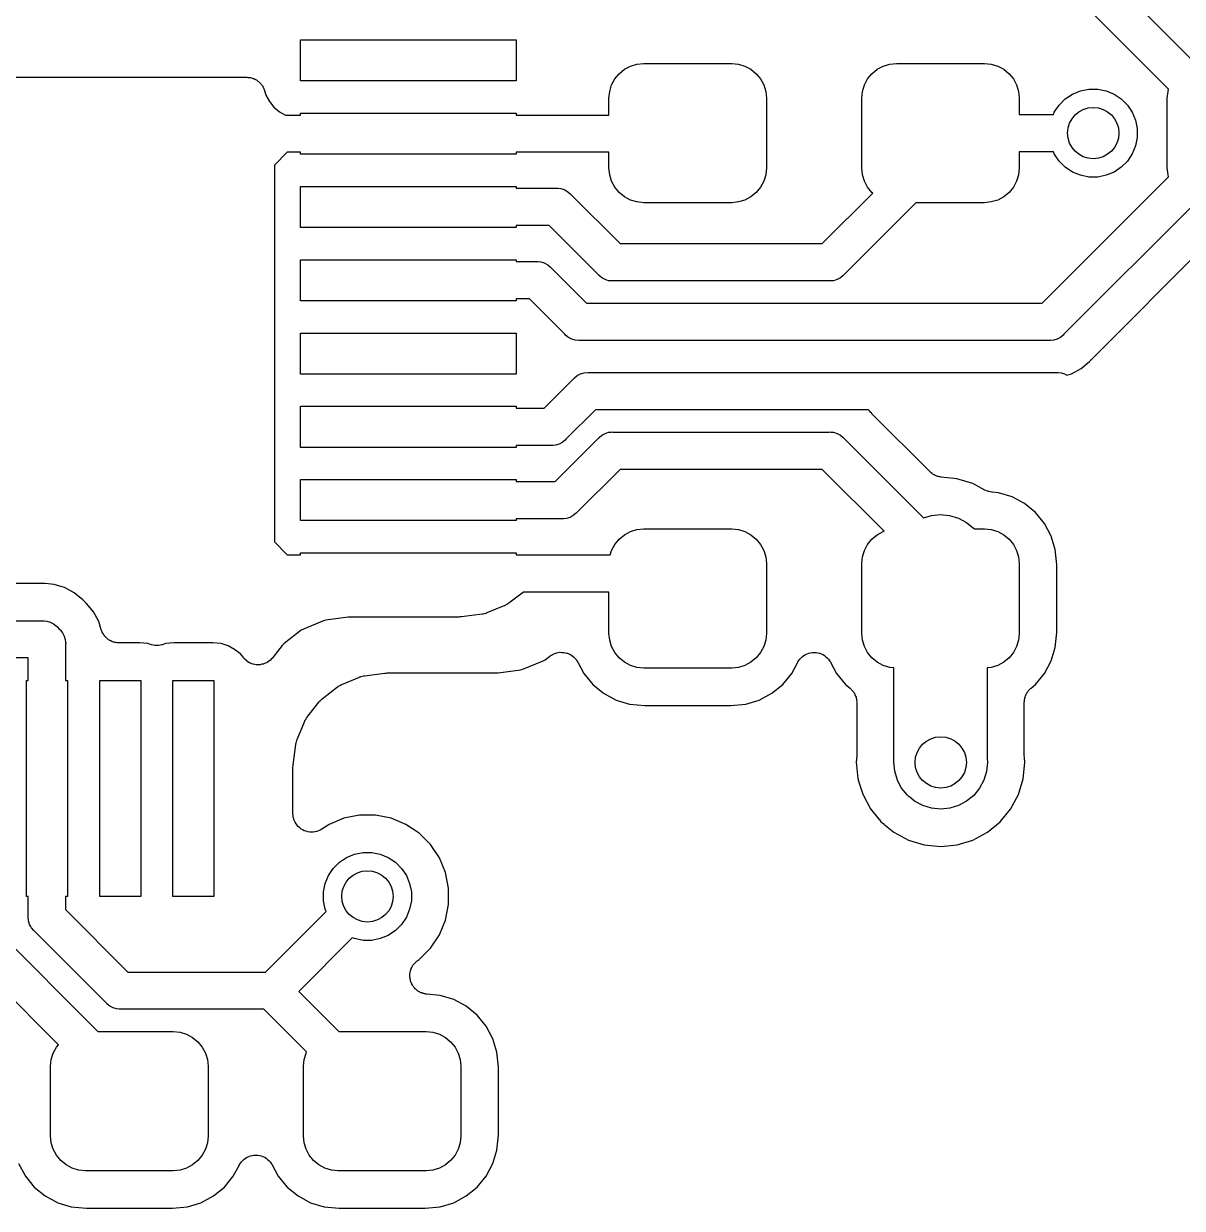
# Model space of a CAD drawing. Extents: x 127.5 to 172.4, y -152.1 to -77.2.
# Drawn here: x 156.79 to 164.69, y -114.02 to -105.93 of the extents above; entities that cross this region are included whole.
import ezdxf

# ---------------------------------------------------------------- set-up
doc = ezdxf.new("R2010")
doc.units = 0
doc.layers.add('BLACK', color=7, linetype='CONTINUOUS')

msp = doc.modelspace()

# ---------------------------------------------------------------- linework, layer by layer
at = {"layer": 'BLACK', "linetype": 'CONTINUOUS'}
for p, q in [((163.322, -104.746), (164.785, -106.209)), ((164.598, -106.381), (163.11, -104.893)), ((158.674, -106.324), (158.674, -106.044)), ((158.674, -106.044), (160.147, -106.044)), ((160.147, -106.044), (160.147, -106.324)), ((160.849, -106.275), (160.885, -106.245)), ((160.885, -106.245), (160.926, -106.223)), ((160.926, -106.223), (160.97, -106.21)), ((160.97, -106.21), (161.016, -106.205)), ((161.016, -106.205), (161.617, -106.205)), ((161.617, -106.205), (161.663, -106.21)), ((161.663, -106.21), (161.707, -106.223)), ((161.707, -106.223), (161.748, -106.245)), ((161.748, -106.245), (161.784, -106.275)), ((162.574, -106.275), (162.61, -106.245)), ((162.61, -106.245), (162.651, -106.223)), ((162.651, -106.223), (162.695, -106.21)), ((162.695, -106.21), (162.742, -106.205)), ((162.742, -106.205), (163.341, -106.205)), ((163.341, -106.205), (163.388, -106.21)), ((163.388, -106.21), (163.432, -106.223)), ((163.432, -106.223), (163.473, -106.245)), ((163.473, -106.245), (163.509, -106.275)), ((152.081, -106.299), (158.307, -106.299)), ((158.307, -106.299), (158.308, -106.299)), ((158.308, -106.299), (158.314, -106.3)), ((158.314, -106.3), (158.32, -106.3)), ((158.32, -106.3), (158.326, -106.301)), ((158.326, -106.301), (158.333, -106.302)), ((158.333, -106.302), (158.339, -106.303)), ((158.339, -106.303), (158.344, -106.305)), ((158.344, -106.305), (158.35, -106.307)), ((158.35, -106.307), (158.357, -106.309)), ((158.357, -106.309), (158.362, -106.312)), ((158.362, -106.312), (158.367, -106.314)), ((158.367, -106.314), (158.373, -106.318)), ((158.373, -106.318), (158.378, -106.321)), ((158.378, -106.321), (158.383, -106.325)), ((158.383, -106.325), (158.388, -106.328)), ((158.388, -106.328), (158.392, -106.333)), ((158.392, -106.333), (158.397, -106.337)), ((158.397, -106.337), (158.401, -106.342)), ((158.401, -106.342), (158.405, -106.346)), ((160.147, -106.324), (158.674, -106.324)), ((160.797, -106.352), (160.819, -106.311)), ((160.819, -106.311), (160.849, -106.275)), ((161.784, -106.275), (161.814, -106.311)), ((161.814, -106.311), (161.836, -106.352)), ((162.522, -106.352), (162.544, -106.311)), ((162.544, -106.311), (162.574, -106.275)), ((163.509, -106.275), (163.539, -106.311)), ((163.539, -106.311), (163.561, -106.352)), ((158.405, -106.346), (158.409, -106.351)), ((158.409, -106.351), (158.413, -106.356)), ((158.413, -106.356), (158.416, -106.361)), ((158.416, -106.361), (158.419, -106.366)), ((158.419, -106.366), (158.421, -106.372)), ((158.421, -106.372), (158.424, -106.378)), ((158.424, -106.378), (158.426, -106.384)), ((158.426, -106.384), (158.428, -106.389)), ((158.428, -106.389), (158.438, -106.421)), ((158.438, -106.421), (158.462, -106.465)), ((160.779, -106.442), (160.784, -106.396)), ((160.784, -106.396), (160.797, -106.352)), ((161.836, -106.352), (161.849, -106.396)), ((161.849, -106.396), (161.854, -106.442)), ((162.504, -106.442), (162.509, -106.396)), ((162.509, -106.396), (162.522, -106.352)), ((163.561, -106.352), (163.574, -106.396)), ((163.574, -106.396), (163.579, -106.442)), ((163.893, -106.447), (163.942, -106.414)), ((163.942, -106.414), (163.996, -106.392)), ((163.996, -106.392), (164.054, -106.38)), ((164.054, -106.38), (164.114, -106.38)), ((164.114, -106.38), (164.172, -106.392)), ((164.172, -106.392), (164.226, -106.414)), ((164.226, -106.414), (164.275, -106.447)), ((164.589, -106.442), (164.594, -106.396)), ((164.594, -106.396), (164.598, -106.381)), ((158.462, -106.465), (158.493, -106.504)), ((158.493, -106.504), (158.532, -106.536)), ((160.779, -106.557), (160.779, -106.442)), ((161.854, -106.442), (161.854, -106.917)), ((162.504, -106.917), (162.504, -106.442)), ((163.579, -106.442), (163.579, -106.553)), ((163.818, -106.538), (163.851, -106.489)), ((163.851, -106.489), (163.893, -106.447)), ((164.275, -106.447), (164.317, -106.489)), ((164.317, -106.489), (164.35, -106.538)), ((164.589, -106.917), (164.589, -106.442)), ((158.532, -106.536), (158.571, -106.557)), ((158.571, -106.557), (158.674, -106.557)), ((158.674, -106.557), (158.674, -106.544)), ((158.674, -106.544), (160.147, -106.544)), ((160.147, -106.544), (160.147, -106.557)), ((160.147, -106.557), (160.779, -106.557)), ((163.579, -106.553), (163.812, -106.553)), ((163.812, -106.553), (163.818, -106.538)), ((164.35, -106.538), (164.372, -106.592)), ((164.372, -106.592), (164.384, -106.65)), ((164.384, -106.65), (164.384, -106.71)), ((164.384, -106.71), (164.372, -106.768)), ((158.584, -106.811), (158.496, -106.899)), ((158.674, -106.811), (158.584, -106.811)), ((158.674, -106.824), (158.674, -106.811)), ((160.147, -106.824), (158.674, -106.824)), ((160.779, -106.811), (160.147, -106.811)), ((160.147, -106.811), (160.147, -106.824)), ((160.779, -106.917), (160.779, -106.811)), ((163.812, -106.807), (163.579, -106.807)), ((163.579, -106.807), (163.579, -106.917)), ((163.818, -106.822), (163.812, -106.807)), ((163.851, -106.871), (163.818, -106.822)), ((164.35, -106.822), (164.317, -106.871)), ((164.372, -106.768), (164.35, -106.822)), ((158.496, -106.899), (158.496, -109.469)), ((163.893, -106.913), (163.851, -106.871)), ((164.317, -106.871), (164.275, -106.913)), ((160.784, -106.964), (160.779, -106.917)), ((160.797, -107.008), (160.784, -106.964)), ((161.849, -106.964), (161.836, -107.008)), ((161.854, -106.917), (161.849, -106.964)), ((162.509, -106.964), (162.504, -106.917)), ((162.522, -107.008), (162.509, -106.964)), ((163.574, -106.964), (163.561, -107.008)), ((163.579, -106.917), (163.574, -106.964)), ((163.736, -107.841), (164.598, -106.979)), ((163.942, -106.946), (163.893, -106.913)), ((163.996, -106.968), (163.942, -106.946)), ((164.054, -106.98), (163.996, -106.968)), ((164.114, -106.98), (164.054, -106.98)), ((164.172, -106.968), (164.114, -106.98)), ((164.226, -106.946), (164.172, -106.968)), ((164.275, -106.913), (164.226, -106.946)), ((164.594, -106.964), (164.589, -106.917)), ((164.598, -106.979), (164.594, -106.964)), ((158.674, -107.324), (158.674, -107.044)), ((158.674, -107.044), (160.147, -107.044)), ((160.147, -107.044), (160.147, -107.057)), ((160.147, -107.057), (160.419, -107.057)), ((160.419, -107.057), (160.425, -107.056)), ((160.425, -107.056), (160.431, -107.057)), ((160.431, -107.057), (160.45, -107.059)), ((160.45, -107.059), (160.474, -107.066)), ((160.474, -107.066), (160.496, -107.078)), ((160.819, -107.049), (160.797, -107.008)), ((160.849, -107.085), (160.819, -107.049)), ((161.814, -107.049), (161.784, -107.085)), ((161.836, -107.008), (161.814, -107.049)), ((162.544, -107.049), (162.522, -107.008)), ((162.574, -107.085), (162.544, -107.049)), ((163.539, -107.049), (163.509, -107.085)), ((163.561, -107.008), (163.539, -107.049)), ((160.496, -107.078), (160.515, -107.094)), ((160.515, -107.094), (160.519, -107.099)), ((160.519, -107.099), (160.855, -107.434)), ((160.885, -107.115), (160.849, -107.085)), ((160.926, -107.137), (160.885, -107.115)), ((160.97, -107.15), (160.926, -107.137)), ((161.016, -107.155), (160.97, -107.15)), ((161.663, -107.15), (161.617, -107.155)), ((161.707, -107.137), (161.663, -107.15)), ((161.748, -107.115), (161.707, -107.137)), ((161.784, -107.085), (161.748, -107.115)), ((162.234, -107.434), (162.579, -107.09)), ((162.579, -107.09), (162.574, -107.085)), ((163.388, -107.15), (163.341, -107.155)), ((163.432, -107.137), (163.388, -107.15)), ((163.473, -107.115), (163.432, -107.137)), ((163.509, -107.085), (163.473, -107.115)), ((164.785, -107.151), (163.883, -108.053)), ((161.617, -107.155), (161.016, -107.155)), ((162.873, -107.155), (162.381, -107.647)), ((163.341, -107.155), (162.873, -107.155)), ((160.372, -107.311), (160.147, -107.311)), ((160.147, -107.311), (160.147, -107.324)), ((160.708, -107.647), (160.372, -107.311)), ((160.147, -107.324), (158.674, -107.324)), ((160.855, -107.434), (162.234, -107.434)), ((164.076, -108.22), (164.847, -107.448)), ((158.674, -107.824), (158.674, -107.544)), ((158.674, -107.544), (160.147, -107.544)), ((160.147, -107.544), (160.147, -107.557)), ((160.147, -107.557), (160.283, -107.557)), ((160.283, -107.557), (160.29, -107.556)), ((160.29, -107.556), (160.296, -107.557)), ((160.296, -107.557), (160.315, -107.559)), ((160.315, -107.559), (160.338, -107.566)), ((160.338, -107.566), (160.361, -107.578)), ((160.361, -107.578), (160.38, -107.594)), ((160.38, -107.594), (160.384, -107.599)), ((160.384, -107.599), (160.626, -107.841)), ((160.712, -107.652), (160.708, -107.647)), ((160.731, -107.668), (160.712, -107.652)), ((160.754, -107.679), (160.731, -107.668)), ((160.777, -107.687), (160.754, -107.679)), ((160.796, -107.688), (160.777, -107.687)), ((160.802, -107.689), (160.796, -107.688)), ((160.796, -107.688), (160.796, -107.688)), ((160.809, -107.688), (160.802, -107.689)), ((162.281, -107.688), (160.809, -107.688)), ((162.287, -107.689), (162.281, -107.688)), ((162.293, -107.688), (162.287, -107.689)), ((162.312, -107.687), (162.293, -107.688)), ((162.336, -107.679), (162.312, -107.687)), ((162.358, -107.668), (162.336, -107.679)), ((162.377, -107.652), (162.358, -107.668)), ((162.381, -107.647), (162.377, -107.652)), ((160.147, -107.824), (158.674, -107.824)), ((160.237, -107.811), (160.147, -107.811)), ((160.147, -107.811), (160.147, -107.824)), ((160.479, -108.053), (160.237, -107.811)), ((160.626, -107.841), (163.736, -107.841)), ((158.674, -108.324), (158.674, -108.044)), ((158.674, -108.044), (160.147, -108.044)), ((160.147, -108.044), (160.147, -108.324)), ((160.483, -108.058), (160.479, -108.053)), ((160.496, -108.069), (160.483, -108.058)), ((160.503, -108.074), (160.496, -108.069)), ((160.525, -108.086), (160.503, -108.074)), ((160.549, -108.093), (160.525, -108.086)), ((160.573, -108.095), (160.549, -108.093)), ((160.58, -108.095), (160.573, -108.095)), ((163.782, -108.095), (160.58, -108.095)), ((163.789, -108.095), (163.782, -108.095)), ((163.795, -108.095), (163.789, -108.095)), ((163.814, -108.093), (163.795, -108.095)), ((163.838, -108.086), (163.814, -108.093)), ((163.86, -108.074), (163.838, -108.086)), ((163.879, -108.058), (163.86, -108.074)), ((163.883, -108.053), (163.879, -108.058)), ((164.001, -108.286), (164.059, -108.239)), ((164.059, -108.239), (164.067, -108.229)), ((164.067, -108.229), (164.068, -108.227)), ((164.068, -108.227), (164.072, -108.224)), ((164.072, -108.224), (164.076, -108.22)), ((160.147, -108.324), (158.674, -108.324)), ((160.338, -108.557), (160.54, -108.355)), ((160.54, -108.355), (160.544, -108.35)), ((160.544, -108.35), (160.563, -108.334)), ((160.563, -108.334), (160.585, -108.322)), ((160.585, -108.322), (160.609, -108.315)), ((160.609, -108.315), (160.634, -108.313)), ((160.634, -108.313), (160.64, -108.313)), ((160.64, -108.313), (163.832, -108.313)), ((163.832, -108.313), (163.839, -108.313)), ((163.839, -108.313), (163.845, -108.313)), ((163.845, -108.313), (163.864, -108.315)), ((163.864, -108.315), (163.888, -108.322)), ((163.888, -108.322), (163.904, -108.331)), ((163.904, -108.331), (163.935, -108.322)), ((163.935, -108.322), (164.001, -108.286)), ((158.674, -108.824), (158.674, -108.544)), ((158.674, -108.544), (160.147, -108.544)), ((160.147, -108.544), (160.147, -108.557)), ((160.147, -108.557), (160.338, -108.557)), ((160.687, -108.567), (160.484, -108.769)), ((162.548, -108.567), (160.687, -108.567)), ((162.55, -108.569), (162.548, -108.567)), ((162.554, -108.573), (162.55, -108.569)), ((162.556, -108.574), (162.554, -108.573)), ((162.558, -108.576), (162.556, -108.574)), ((162.566, -108.586), (162.558, -108.576)), ((162.57, -108.589), (162.566, -108.586)), ((162.573, -108.594), (162.57, -108.589)), ((162.574, -108.595), (162.573, -108.594)), ((162.97, -108.991), (162.574, -108.595)), ((160.412, -109.057), (160.708, -108.761)), ((160.484, -108.769), (160.48, -108.774)), ((160.708, -108.761), (160.712, -108.756)), ((160.712, -108.756), (160.731, -108.74)), ((160.731, -108.74), (160.754, -108.729)), ((160.754, -108.729), (160.777, -108.721)), ((160.777, -108.721), (160.796, -108.72)), ((160.796, -108.72), (160.802, -108.719)), ((160.796, -108.72), (160.796, -108.72)), ((160.802, -108.719), (160.809, -108.72)), ((160.809, -108.72), (162.281, -108.72)), ((162.281, -108.72), (162.287, -108.719)), ((162.287, -108.719), (162.293, -108.72)), ((162.293, -108.72), (162.312, -108.721)), ((162.312, -108.721), (162.336, -108.729)), ((162.336, -108.729), (162.358, -108.74)), ((162.358, -108.74), (162.377, -108.756)), ((162.377, -108.756), (162.381, -108.761)), ((162.381, -108.761), (162.925, -109.305)), ((160.147, -108.824), (158.674, -108.824)), ((160.384, -108.811), (160.147, -108.811)), ((160.147, -108.811), (160.147, -108.824)), ((160.39, -108.812), (160.384, -108.811)), ((160.396, -108.811), (160.39, -108.812)), ((160.415, -108.809), (160.396, -108.811)), ((160.439, -108.802), (160.415, -108.809)), ((160.461, -108.79), (160.439, -108.802)), ((160.48, -108.774), (160.461, -108.79)), ((160.855, -108.974), (160.559, -109.269)), ((162.234, -108.974), (160.855, -108.974)), ((162.657, -109.396), (162.234, -108.974)), ((162.974, -108.994), (162.97, -108.991)), ((162.978, -108.998), (162.974, -108.994)), ((162.984, -109.002), (162.978, -108.998)), ((162.989, -109.006), (162.984, -109.002)), ((162.994, -109.009), (162.989, -109.006)), ((162.999, -109.012), (162.994, -109.009)), ((163.005, -109.015), (162.999, -109.012)), ((158.674, -109.324), (158.674, -109.044)), ((158.674, -109.044), (160.147, -109.044)), ((160.147, -109.044), (160.147, -109.057)), ((160.147, -109.057), (160.412, -109.057)), ((163.011, -109.018), (163.005, -109.015)), ((163.016, -109.02), (163.011, -109.018)), ((163.021, -109.022), (163.016, -109.02)), ((163.028, -109.023), (163.021, -109.022)), ((163.035, -109.025), (163.028, -109.023)), ((163.04, -109.026), (163.035, -109.025)), ((163.046, -109.027), (163.04, -109.026)), ((163.047, -109.027), (163.046, -109.027)), ((163.154, -109.038), (163.047, -109.027)), ((163.261, -109.07), (163.154, -109.038)), ((163.345, -109.115), (163.261, -109.07)), ((163.356, -109.12), (163.345, -109.115)), ((163.367, -109.124), (163.356, -109.12)), ((163.368, -109.125), (163.367, -109.124)), ((163.38, -109.127), (163.368, -109.125)), ((163.368, -109.125), (163.368, -109.125)), ((163.391, -109.13), (163.38, -109.127)), ((163.393, -109.13), (163.391, -109.13)), ((163.438, -109.134), (163.393, -109.13)), ((163.393, -109.13), (163.393, -109.13)), ((163.393, -109.13), (163.393, -109.13)), ((163.393, -109.13), (163.393, -109.13)), ((163.53, -109.162), (163.438, -109.134)), ((163.615, -109.208), (163.53, -109.162)), ((163.69, -109.269), (163.615, -109.208)), ((160.147, -109.324), (158.674, -109.324)), ((160.459, -109.311), (160.147, -109.311)), ((160.147, -109.311), (160.147, -109.324)), ((160.465, -109.312), (160.459, -109.311)), ((160.471, -109.311), (160.465, -109.312)), ((160.49, -109.309), (160.471, -109.311)), ((160.514, -109.302), (160.49, -109.309)), ((160.536, -109.29), (160.514, -109.302)), ((160.555, -109.274), (160.536, -109.29)), ((160.559, -109.269), (160.555, -109.274)), ((162.925, -109.305), (162.979, -109.288)), ((162.979, -109.288), (163.041, -109.282)), ((163.041, -109.282), (163.104, -109.288)), ((163.104, -109.288), (163.164, -109.306)), ((163.164, -109.306), (163.219, -109.336)), ((163.751, -109.344), (163.69, -109.269)), ((160.885, -109.42), (160.926, -109.398)), ((160.926, -109.398), (160.97, -109.385)), ((160.97, -109.385), (161.016, -109.38)), ((161.016, -109.38), (161.617, -109.38)), ((161.617, -109.38), (161.663, -109.385)), ((161.663, -109.385), (161.707, -109.398)), ((161.707, -109.398), (161.748, -109.42)), ((162.61, -109.42), (162.651, -109.398)), ((162.651, -109.398), (162.657, -109.396)), ((163.219, -109.336), (163.267, -109.375)), ((163.267, -109.375), (163.271, -109.38)), ((163.271, -109.38), (163.341, -109.38)), ((163.341, -109.38), (163.388, -109.385)), ((163.388, -109.385), (163.432, -109.398)), ((163.432, -109.398), (163.473, -109.42)), ((163.797, -109.429), (163.751, -109.344)), ((158.496, -109.469), (158.584, -109.557)), ((160.797, -109.527), (160.819, -109.486)), ((160.819, -109.486), (160.849, -109.45)), ((160.849, -109.45), (160.885, -109.42)), ((161.748, -109.42), (161.784, -109.45)), ((161.784, -109.45), (161.814, -109.486)), ((161.814, -109.486), (161.836, -109.527)), ((162.522, -109.527), (162.544, -109.486)), ((162.544, -109.486), (162.574, -109.45)), ((162.574, -109.45), (162.61, -109.42)), ((163.473, -109.42), (163.509, -109.45)), ((163.509, -109.45), (163.539, -109.486)), ((163.539, -109.486), (163.561, -109.527)), ((163.825, -109.521), (163.797, -109.429)), ((158.584, -109.557), (158.674, -109.557)), ((158.674, -109.557), (158.674, -109.544)), ((158.674, -109.544), (160.147, -109.544)), ((160.147, -109.544), (160.147, -109.557)), ((160.147, -109.557), (160.788, -109.557)), ((160.788, -109.557), (160.797, -109.527)), ((161.836, -109.527), (161.849, -109.571)), ((161.849, -109.571), (161.854, -109.617)), ((162.504, -109.617), (162.509, -109.571)), ((162.509, -109.571), (162.522, -109.527)), ((163.561, -109.527), (163.574, -109.571)), ((163.574, -109.571), (163.579, -109.617)), ((163.835, -109.624), (163.825, -109.521)), ((161.854, -109.617), (161.854, -110.093)), ((162.504, -110.093), (162.504, -109.617)), ((163.579, -109.617), (163.579, -110.093)), ((163.835, -110.086), (163.835, -109.624)), ((156.894, -109.753), (155.994, -109.753)), ((156.899, -109.753), (156.894, -109.753)), ((156.904, -109.753), (156.899, -109.753)), ((156.906, -109.753), (156.904, -109.753)), ((156.919, -109.752), (156.906, -109.753)), ((156.931, -109.753), (156.919, -109.752)), ((156.993, -109.759), (156.931, -109.753)), ((156.931, -109.753), (156.931, -109.753)), ((157.065, -109.781), (156.993, -109.759)), ((157.131, -109.816), (157.065, -109.781)), ((157.189, -109.864), (157.131, -109.816)), ((160.195, -109.811), (160.097, -109.887)), ((160.779, -109.811), (160.195, -109.811)), ((160.779, -110.093), (160.779, -109.811)), ((157.193, -109.868), (157.189, -109.864)), ((157.201, -109.876), (157.193, -109.868)), ((157.209, -109.884), (157.201, -109.876)), ((157.21, -109.886), (157.209, -109.884)), ((157.215, -109.889), (157.21, -109.886)), ((157.262, -109.947), (157.215, -109.889)), ((160.074, -109.901), (160.071, -109.902)), ((160.082, -109.896), (160.074, -109.901)), ((160.09, -109.892), (160.082, -109.896)), ((160.092, -109.89), (160.09, -109.892)), ((160.095, -109.888), (160.092, -109.89)), ((160.097, -109.887), (160.095, -109.888)), ((157.298, -110.013), (157.262, -109.947)), ((159.008, -109.982), (159, -109.983)), ((159.758, -109.982), (159.008, -109.982)), ((159.765, -109.981), (159.758, -109.982)), ((159.772, -109.981), (159.765, -109.981)), ((159.774, -109.981), (159.772, -109.981)), ((159.914, -109.963), (159.774, -109.981)), ((159.917, -109.962), (159.914, -109.963)), ((159.92, -109.962), (159.917, -109.962)), ((159.929, -109.959), (159.92, -109.962)), ((159.938, -109.957), (159.929, -109.959)), ((159.941, -109.956), (159.938, -109.957)), ((159.944, -109.955), (159.941, -109.956)), ((159.946, -109.954), (159.944, -109.955)), ((160.068, -109.903), (159.946, -109.954)), ((160.071, -109.902), (160.068, -109.903)), ((155.976, -110.007), (156.912, -110.007)), ((156.912, -110.007), (156.919, -110.007)), ((156.919, -110.007), (156.925, -110.007)), ((156.925, -110.007), (156.943, -110.009)), ((156.943, -110.009), (156.967, -110.016)), ((156.967, -110.016), (156.989, -110.028)), ((156.989, -110.028), (157.009, -110.044)), ((157.009, -110.044), (157.013, -110.049)), ((157.013, -110.049), (157.029, -110.066)), ((157.314, -110.068), (157.298, -110.013)), ((158.832, -110.007), (158.694, -110.064)), ((158.848, -110.003), (158.832, -110.007)), ((159, -109.983), (158.848, -110.003)), ((157.029, -110.066), (157.034, -110.07)), ((157.034, -110.07), (157.05, -110.089)), ((157.05, -110.089), (157.062, -110.111)), ((157.062, -110.111), (157.069, -110.135)), ((157.069, -110.135), (157.071, -110.153)), ((157.316, -110.073), (157.314, -110.068)), ((157.318, -110.079), (157.316, -110.073)), ((157.321, -110.085), (157.318, -110.079)), ((157.324, -110.091), (157.321, -110.085)), ((157.327, -110.095), (157.324, -110.091)), ((157.33, -110.1), (157.327, -110.095)), ((157.334, -110.106), (157.33, -110.1)), ((157.337, -110.111), (157.334, -110.106)), ((157.341, -110.115), (157.337, -110.111)), ((157.345, -110.12), (157.341, -110.115)), ((157.35, -110.124), (157.345, -110.12)), ((157.355, -110.129), (157.35, -110.124)), ((157.36, -110.132), (157.355, -110.129)), ((157.364, -110.136), (157.36, -110.132)), ((157.37, -110.139), (157.364, -110.136)), ((157.376, -110.143), (157.37, -110.139)), ((157.381, -110.145), (157.376, -110.143)), ((158.68, -110.072), (158.562, -110.163)), ((158.694, -110.064), (158.68, -110.072)), ((160.784, -110.139), (160.779, -110.093)), ((160.797, -110.183), (160.784, -110.139)), ((161.849, -110.139), (161.836, -110.183)), ((161.854, -110.093), (161.849, -110.139)), ((162.509, -110.139), (162.504, -110.093)), ((162.522, -110.183), (162.509, -110.139)), ((163.574, -110.139), (163.561, -110.183)), ((163.579, -110.093), (163.574, -110.139)), ((163.825, -110.189), (163.835, -110.086)), ((157.071, -110.153), (157.072, -110.16)), ((157.072, -110.16), (157.071, -110.166)), ((157.071, -110.166), (157.071, -110.414)), ((157.386, -110.148), (157.381, -110.145)), ((157.392, -110.15), (157.386, -110.148)), ((157.398, -110.152), (157.392, -110.15)), ((157.404, -110.153), (157.398, -110.152)), ((157.409, -110.155), (157.404, -110.153)), ((157.416, -110.156), (157.409, -110.155)), ((157.423, -110.157), (157.416, -110.156)), ((157.428, -110.157), (157.423, -110.157)), ((157.434, -110.158), (157.428, -110.157)), ((157.436, -110.158), (157.434, -110.158)), ((157.577, -110.158), (157.436, -110.158)), ((157.633, -110.163), (157.577, -110.158)), ((157.657, -110.171), (157.633, -110.163)), ((157.669, -110.173), (157.657, -110.171)), ((157.68, -110.175), (157.669, -110.173)), ((157.681, -110.175), (157.68, -110.175)), ((157.693, -110.176), (157.681, -110.175)), ((157.681, -110.175), (157.681, -110.175)), ((157.705, -110.176), (157.693, -110.176)), ((157.706, -110.176), (157.705, -110.176)), ((157.718, -110.173), (157.706, -110.176)), ((157.706, -110.176), (157.706, -110.176)), ((157.729, -110.171), (157.718, -110.173)), ((157.731, -110.171), (157.729, -110.171)), ((157.755, -110.163), (157.731, -110.171)), ((157.731, -110.171), (157.731, -110.171)), ((157.731, -110.171), (157.731, -110.171)), ((157.731, -110.171), (157.731, -110.171)), ((157.811, -110.158), (157.755, -110.163)), ((158.077, -110.158), (157.811, -110.158)), ((158.133, -110.163), (158.077, -110.158)), ((158.181, -110.178), (158.133, -110.163)), ((158.225, -110.202), (158.181, -110.178)), ((158.264, -110.233), (158.225, -110.202)), ((158.55, -110.175), (158.486, -110.258)), ((158.562, -110.163), (158.55, -110.175)), ((160.422, -110.226), (160.432, -110.224)), ((160.432, -110.224), (160.442, -110.222)), ((160.442, -110.222), (160.444, -110.223)), ((160.444, -110.223), (160.447, -110.222)), ((160.447, -110.222), (160.457, -110.223)), ((160.457, -110.223), (160.467, -110.223)), ((160.467, -110.223), (160.469, -110.223)), ((160.469, -110.223), (160.471, -110.223)), ((160.471, -110.223), (160.481, -110.226)), ((160.819, -110.224), (160.797, -110.183)), ((160.849, -110.26), (160.819, -110.224)), ((161.814, -110.224), (161.784, -110.26)), ((161.836, -110.183), (161.814, -110.224)), ((162.155, -110.226), (162.167, -110.223)), ((162.167, -110.223), (162.167, -110.223)), ((162.167, -110.223), (162.168, -110.223)), ((162.168, -110.223), (162.18, -110.223)), ((162.18, -110.223), (162.192, -110.223)), ((162.192, -110.223), (162.192, -110.223)), ((162.192, -110.223), (162.193, -110.223)), ((162.193, -110.223), (162.204, -110.226)), ((162.544, -110.224), (162.522, -110.183)), ((162.574, -110.26), (162.544, -110.224)), ((163.539, -110.224), (163.509, -110.26)), ((163.561, -110.183), (163.539, -110.224)), ((163.797, -110.281), (163.825, -110.189)), ((156.817, -110.261), (156.071, -110.261)), ((156.817, -110.414), (156.817, -110.261)), ((158.287, -110.261), (158.264, -110.233)), ((158.288, -110.262), (158.287, -110.261)), ((158.289, -110.264), (158.288, -110.262)), ((158.297, -110.271), (158.289, -110.264)), ((158.305, -110.279), (158.297, -110.271)), ((158.306, -110.28), (158.305, -110.279)), ((158.307, -110.281), (158.306, -110.28)), ((158.316, -110.287), (158.307, -110.281)), ((158.325, -110.293), (158.316, -110.287)), ((158.327, -110.293), (158.325, -110.293)), ((158.328, -110.294), (158.327, -110.293)), ((158.338, -110.298), (158.328, -110.294)), ((158.348, -110.302), (158.338, -110.298)), ((158.35, -110.302), (158.348, -110.302)), ((158.351, -110.303), (158.35, -110.302)), ((158.362, -110.305), (158.351, -110.303)), ((158.372, -110.307), (158.362, -110.305)), ((158.411, -110.304), (158.4, -110.307)), ((158.421, -110.302), (158.411, -110.304)), ((158.423, -110.302), (158.421, -110.302)), ((158.425, -110.301), (158.423, -110.302)), ((158.434, -110.297), (158.425, -110.301)), ((158.444, -110.293), (158.434, -110.297)), ((158.446, -110.292), (158.444, -110.293)), ((158.447, -110.291), (158.446, -110.292)), ((158.456, -110.285), (158.447, -110.291)), ((158.465, -110.279), (158.456, -110.285)), ((158.466, -110.278), (158.465, -110.279)), ((158.468, -110.277), (158.466, -110.278)), ((158.475, -110.269), (158.468, -110.277)), ((158.483, -110.262), (158.475, -110.269)), ((158.484, -110.261), (158.483, -110.262)), ((158.485, -110.259), (158.484, -110.261)), ((158.486, -110.258), (158.485, -110.259)), ((160.192, -110.338), (160.33, -110.281)), ((160.33, -110.281), (160.344, -110.273)), ((160.344, -110.273), (160.376, -110.248)), ((160.376, -110.248), (160.378, -110.247)), ((160.378, -110.247), (160.386, -110.242)), ((160.386, -110.242), (160.394, -110.237)), ((160.394, -110.237), (160.397, -110.236)), ((160.397, -110.236), (160.399, -110.234)), ((160.399, -110.234), (160.408, -110.231)), ((160.408, -110.231), (160.417, -110.227)), ((160.417, -110.227), (160.42, -110.227)), ((160.42, -110.227), (160.422, -110.226)), ((160.481, -110.226), (160.491, -110.228)), ((160.491, -110.228), (160.493, -110.228)), ((160.493, -110.228), (160.496, -110.229)), ((160.496, -110.229), (160.505, -110.233)), ((160.505, -110.233), (160.514, -110.237)), ((160.514, -110.237), (160.516, -110.238)), ((160.516, -110.238), (160.518, -110.24)), ((160.518, -110.24), (160.526, -110.245)), ((160.526, -110.245), (160.534, -110.251)), ((160.534, -110.251), (160.536, -110.253)), ((160.536, -110.253), (160.538, -110.254)), ((160.538, -110.254), (160.545, -110.261)), ((160.545, -110.261), (160.552, -110.268)), ((160.552, -110.268), (160.553, -110.271)), ((160.553, -110.271), (160.555, -110.272)), ((160.555, -110.272), (160.56, -110.281)), ((160.56, -110.281), (160.566, -110.289)), ((160.566, -110.289), (160.607, -110.366)), ((160.885, -110.29), (160.849, -110.26)), ((160.926, -110.312), (160.885, -110.29)), ((161.748, -110.29), (161.707, -110.312)), ((161.784, -110.26), (161.748, -110.29)), ((162.026, -110.366), (162.067, -110.29)), ((162.067, -110.29), (162.068, -110.289)), ((162.068, -110.288), (162.075, -110.278)), ((162.068, -110.289), (162.068, -110.288)), ((162.068, -110.289), (162.068, -110.289)), ((162.068, -110.289), (162.068, -110.289)), ((162.075, -110.278), (162.082, -110.268)), ((162.082, -110.268), (162.091, -110.259)), ((162.082, -110.268), (162.082, -110.268)), ((162.082, -110.268), (162.082, -110.268)), ((162.091, -110.259), (162.099, -110.251)), ((162.099, -110.251), (162.099, -110.251)), ((162.099, -110.251), (162.1, -110.251)), ((162.1, -110.251), (162.11, -110.244)), ((162.11, -110.244), (162.12, -110.237)), ((162.12, -110.237), (162.132, -110.233)), ((162.12, -110.237), (162.12, -110.237)), ((162.12, -110.237), (162.12, -110.237)), ((162.132, -110.233), (162.143, -110.228)), ((162.143, -110.228), (162.155, -110.226)), ((162.143, -110.228), (162.143, -110.228)), ((162.143, -110.228), (162.143, -110.228)), ((162.204, -110.226), (162.216, -110.228)), ((162.216, -110.228), (162.217, -110.228)), ((162.217, -110.228), (162.217, -110.229)), ((162.217, -110.229), (162.228, -110.233)), ((162.228, -110.233), (162.239, -110.238)), ((162.239, -110.238), (162.239, -110.238)), ((162.239, -110.238), (162.24, -110.238)), ((162.24, -110.238), (162.25, -110.245)), ((162.25, -110.245), (162.26, -110.252)), ((162.26, -110.252), (162.26, -110.252)), ((162.26, -110.252), (162.26, -110.252)), ((162.26, -110.252), (162.269, -110.261)), ((162.269, -110.261), (162.277, -110.269)), ((162.277, -110.269), (162.277, -110.27)), ((162.277, -110.27), (162.278, -110.27)), ((162.278, -110.27), (162.284, -110.28)), ((162.284, -110.28), (162.291, -110.29)), ((162.291, -110.29), (162.332, -110.366)), ((162.61, -110.29), (162.574, -110.26)), ((162.651, -110.312), (162.61, -110.29)), ((163.473, -110.29), (163.432, -110.312)), ((163.509, -110.26), (163.473, -110.29)), ((163.751, -110.366), (163.797, -110.281)), ((158.374, -110.307), (158.372, -110.307)), ((158.376, -110.307), (158.374, -110.307)), ((158.386, -110.307), (158.376, -110.307)), ((158.397, -110.307), (158.386, -110.307)), ((158.399, -110.307), (158.397, -110.307)), ((158.4, -110.307), (158.399, -110.307)), ((159.086, -110.388), (159.095, -110.386)), ((159.095, -110.386), (159.104, -110.383)), ((159.104, -110.383), (159.107, -110.383)), ((159.107, -110.383), (159.11, -110.382)), ((159.11, -110.382), (159.25, -110.364)), ((159.25, -110.364), (159.252, -110.364)), ((159.252, -110.364), (159.259, -110.364)), ((159.259, -110.364), (159.266, -110.363)), ((159.266, -110.363), (160.016, -110.363)), ((160.016, -110.363), (160.024, -110.362)), ((160.024, -110.362), (160.176, -110.342)), ((160.176, -110.342), (160.192, -110.338)), ((160.607, -110.366), (160.668, -110.441)), ((160.97, -110.325), (160.926, -110.312)), ((161.016, -110.33), (160.97, -110.325)), ((161.617, -110.33), (161.016, -110.33)), ((161.663, -110.325), (161.617, -110.33)), ((161.707, -110.312), (161.663, -110.325)), ((161.965, -110.441), (162.026, -110.366)), ((162.332, -110.366), (162.393, -110.441)), ((162.695, -110.325), (162.651, -110.312)), ((162.724, -110.328), (162.695, -110.325)), ((162.724, -110.956), (162.724, -110.328)), ((163.388, -110.325), (163.359, -110.328)), ((163.359, -110.328), (163.359, -110.946)), ((163.432, -110.312), (163.388, -110.325)), ((163.69, -110.441), (163.751, -110.366)), ((156.804, -111.887), (156.804, -110.414)), ((156.804, -110.414), (156.817, -110.414)), ((157.071, -110.414), (157.084, -110.414)), ((157.084, -110.414), (157.084, -111.887)), ((157.304, -111.887), (157.304, -110.414)), ((157.304, -110.414), (157.584, -110.414)), ((157.584, -110.414), (157.584, -111.887)), ((157.804, -111.887), (157.804, -110.414)), ((157.804, -110.414), (158.084, -110.414)), ((158.084, -110.414), (158.084, -111.887)), ((158.822, -110.539), (158.927, -110.458)), ((158.927, -110.458), (158.929, -110.457)), ((158.929, -110.457), (158.932, -110.455)), ((158.932, -110.455), (158.934, -110.453)), ((158.934, -110.453), (158.942, -110.449)), ((158.942, -110.449), (158.95, -110.444)), ((158.95, -110.444), (158.953, -110.443)), ((158.953, -110.443), (158.956, -110.442)), ((158.956, -110.442), (159.078, -110.391)), ((159.078, -110.391), (159.08, -110.39)), ((159.08, -110.39), (159.083, -110.389)), ((159.083, -110.389), (159.086, -110.388)), ((160.668, -110.441), (160.743, -110.502)), ((161.89, -110.502), (161.965, -110.441)), ((162.393, -110.441), (162.424, -110.466)), ((162.424, -110.466), (162.425, -110.467)), ((162.425, -110.467), (162.429, -110.471)), ((163.655, -110.47), (163.659, -110.466)), ((163.659, -110.466), (163.69, -110.441)), ((158.811, -110.55), (158.817, -110.543)), ((158.817, -110.543), (158.82, -110.541)), ((158.82, -110.541), (158.822, -110.539)), ((160.743, -110.502), (160.828, -110.548)), ((160.828, -110.548), (160.92, -110.576)), ((161.713, -110.576), (161.805, -110.548)), ((161.805, -110.548), (161.89, -110.502)), ((162.429, -110.471), (162.433, -110.475)), ((162.433, -110.475), (162.437, -110.48)), ((162.437, -110.48), (162.442, -110.485)), ((162.442, -110.485), (162.445, -110.489)), ((162.445, -110.489), (162.449, -110.494)), ((162.449, -110.494), (162.452, -110.5)), ((162.452, -110.5), (162.456, -110.506)), ((162.456, -110.506), (162.458, -110.511)), ((162.458, -110.511), (162.46, -110.516)), ((162.46, -110.516), (162.462, -110.522)), ((162.462, -110.522), (162.465, -110.529)), ((162.465, -110.529), (162.466, -110.534)), ((162.466, -110.534), (162.468, -110.539)), ((162.468, -110.539), (162.468, -110.546)), ((162.468, -110.546), (162.47, -110.553)), ((163.614, -110.551), (163.615, -110.545)), ((163.615, -110.545), (163.616, -110.538)), ((163.616, -110.538), (163.617, -110.532)), ((163.617, -110.532), (163.619, -110.527)), ((163.619, -110.527), (163.621, -110.521)), ((163.621, -110.521), (163.623, -110.514)), ((163.623, -110.514), (163.626, -110.509)), ((163.626, -110.509), (163.628, -110.504)), ((163.628, -110.504), (163.632, -110.498)), ((163.632, -110.498), (163.635, -110.492)), ((163.635, -110.492), (163.639, -110.488)), ((163.639, -110.488), (163.642, -110.483)), ((163.642, -110.483), (163.647, -110.479)), ((163.647, -110.479), (163.651, -110.473)), ((163.651, -110.473), (163.655, -110.47)), ((158.718, -110.667), (158.799, -110.562)), ((158.799, -110.562), (158.8, -110.561)), ((158.8, -110.561), (158.802, -110.558)), ((158.802, -110.558), (158.804, -110.556)), ((158.804, -110.556), (158.811, -110.55)), ((160.92, -110.576), (161.023, -110.586)), ((161.023, -110.586), (161.61, -110.586)), ((161.61, -110.586), (161.713, -110.576)), ((162.47, -110.553), (162.469, -110.559)), ((162.469, -110.559), (162.47, -110.564)), ((162.47, -110.564), (162.47, -110.937)), ((163.613, -110.562), (163.614, -110.557)), ((163.613, -110.564), (163.613, -110.562)), ((163.613, -110.927), (163.613, -110.564)), ((163.614, -110.557), (163.614, -110.551)), ((158.651, -110.818), (158.702, -110.696)), ((158.702, -110.694), (158.704, -110.691)), ((158.702, -110.696), (158.702, -110.694)), ((158.704, -110.691), (158.705, -110.688)), ((158.705, -110.688), (158.71, -110.681)), ((158.71, -110.681), (158.714, -110.673)), ((158.714, -110.673), (158.716, -110.67)), ((158.716, -110.67), (158.718, -110.667)), ((158.624, -110.99), (158.642, -110.85)), ((158.642, -110.85), (158.643, -110.848)), ((158.643, -110.845), (158.644, -110.842)), ((158.643, -110.848), (158.643, -110.845)), ((158.644, -110.842), (158.646, -110.833)), ((158.646, -110.833), (158.649, -110.824)), ((158.649, -110.824), (158.65, -110.821)), ((158.65, -110.821), (158.651, -110.818)), ((162.469, -110.95), (162.467, -110.971)), ((162.47, -110.939), (162.469, -110.944)), ((162.469, -110.944), (162.469, -110.95)), ((162.47, -110.937), (162.47, -110.939)), ((163.359, -110.946), (163.362, -110.973)), ((163.614, -110.932), (163.613, -110.927)), ((163.613, -110.938), (163.614, -110.932)), ((163.614, -110.94), (163.613, -110.938)), ((163.617, -110.973), (163.614, -110.94)), ((158.623, -111.005), (158.624, -110.997)), ((158.623, -111.006), (158.623, -111.005)), ((158.623, -111.323), (158.623, -111.006)), ((158.624, -110.997), (158.624, -110.99)), ((162.467, -110.971), (162.469, -110.993)), ((162.469, -110.993), (162.469, -110.993)), ((162.469, -110.993), (162.478, -111.084)), ((162.722, -110.971), (162.724, -110.956)), ((162.729, -111.034), (162.722, -110.971)), ((163.362, -110.973), (163.356, -111.035)), ((163.606, -111.085), (163.617, -110.973)), ((162.478, -111.084), (162.487, -111.114)), ((162.747, -111.094), (162.729, -111.034)), ((162.757, -111.114), (162.747, -111.094)), ((163.337, -111.095), (163.308, -111.15)), ((163.356, -111.035), (163.337, -111.095)), ((163.573, -111.192), (163.606, -111.085)), ((162.487, -111.114), (162.487, -111.114)), ((162.487, -111.114), (162.511, -111.191)), ((162.511, -111.191), (162.564, -111.291)), ((162.776, -111.149), (162.757, -111.114)), ((162.816, -111.197), (162.776, -111.149)), ((163.308, -111.15), (163.268, -111.198)), ((163.52, -111.292), (163.573, -111.192)), ((162.828, -111.207), (162.816, -111.197)), ((162.829, -111.208), (162.828, -111.207)), ((162.865, -111.238), (162.829, -111.208)), ((162.921, -111.267), (162.865, -111.238)), ((162.98, -111.286), (162.921, -111.267)), ((163.165, -111.267), (163.105, -111.286)), ((163.22, -111.238), (163.165, -111.267)), ((163.268, -111.198), (163.22, -111.238)), ((158.624, -111.335), (158.623, -111.323)), ((158.625, -111.347), (158.624, -111.335)), ((158.629, -111.359), (158.625, -111.347)), ((158.625, -111.347), (158.625, -111.347)), ((158.625, -111.347), (158.625, -111.347)), ((158.969, -111.354), (158.869, -111.396)), ((159.076, -111.333), (158.969, -111.354)), ((159.186, -111.333), (159.076, -111.333)), ((159.293, -111.354), (159.186, -111.333)), ((159.393, -111.396), (159.293, -111.354)), ((162.564, -111.291), (162.621, -111.361)), ((163.043, -111.292), (162.98, -111.286)), ((163.105, -111.286), (163.043, -111.292)), ((163.449, -111.379), (163.52, -111.292)), ((158.632, -111.37), (158.629, -111.359)), ((158.633, -111.371), (158.632, -111.37)), ((158.638, -111.382), (158.633, -111.371)), ((158.633, -111.371), (158.633, -111.371)), ((158.644, -111.392), (158.638, -111.382)), ((158.644, -111.393), (158.644, -111.392)), ((158.652, -111.402), (158.644, -111.393)), ((158.644, -111.393), (158.644, -111.393)), ((158.659, -111.412), (158.652, -111.402)), ((158.66, -111.412), (158.659, -111.412)), ((158.669, -111.42), (158.66, -111.412)), ((158.66, -111.412), (158.66, -111.412)), ((158.679, -111.428), (158.669, -111.42)), ((158.69, -111.434), (158.679, -111.428)), ((158.679, -111.428), (158.679, -111.428)), ((158.679, -111.428), (158.679, -111.428)), ((158.7, -111.439), (158.69, -111.434)), ((158.808, -111.435), (158.798, -111.44)), ((158.819, -111.429), (158.808, -111.435)), ((158.82, -111.429), (158.819, -111.429)), ((158.821, -111.428), (158.82, -111.429)), ((158.82, -111.429), (158.82, -111.429)), ((158.82, -111.429), (158.82, -111.429)), ((158.869, -111.396), (158.821, -111.428)), ((159.484, -111.457), (159.393, -111.396)), ((162.621, -111.361), (162.622, -111.361)), ((162.622, -111.361), (162.635, -111.378)), ((162.635, -111.378), (162.652, -111.391)), ((162.652, -111.391), (162.654, -111.393)), ((162.654, -111.393), (162.655, -111.394)), ((162.655, -111.394), (162.724, -111.45)), ((163.362, -111.45), (163.449, -111.379)), ((158.701, -111.439), (158.7, -111.439)), ((158.701, -111.44), (158.701, -111.439)), ((158.712, -111.443), (158.701, -111.44)), ((158.724, -111.447), (158.712, -111.443)), ((158.737, -111.448), (158.724, -111.447)), ((158.724, -111.447), (158.724, -111.447)), ((158.724, -111.447), (158.724, -111.447)), ((158.749, -111.45), (158.737, -111.448)), ((158.761, -111.448), (158.749, -111.45)), ((158.749, -111.45), (158.749, -111.45)), ((158.749, -111.45), (158.749, -111.45)), ((158.773, -111.447), (158.761, -111.448)), ((158.774, -111.447), (158.773, -111.447)), ((158.785, -111.444), (158.774, -111.447)), ((158.774, -111.447), (158.774, -111.447)), ((158.797, -111.441), (158.785, -111.444)), ((158.798, -111.44), (158.797, -111.44)), ((158.797, -111.44), (158.797, -111.441)), ((159.561, -111.534), (159.484, -111.457)), ((162.724, -111.45), (162.823, -111.503)), ((162.823, -111.503), (162.931, -111.536)), ((163.155, -111.536), (163.262, -111.503)), ((163.262, -111.503), (163.362, -111.45)), ((159.043, -111.599), (159.101, -111.587)), ((159.101, -111.587), (159.161, -111.587)), ((159.161, -111.587), (159.219, -111.599)), ((159.622, -111.625), (159.561, -111.534)), ((162.931, -111.536), (163.043, -111.547)), ((163.043, -111.547), (163.155, -111.536)), ((158.898, -111.696), (158.94, -111.654)), ((158.94, -111.654), (158.989, -111.621)), ((158.989, -111.621), (159.043, -111.599)), ((159.219, -111.599), (159.273, -111.621)), ((159.273, -111.621), (159.322, -111.654)), ((159.322, -111.654), (159.364, -111.696)), ((159.664, -111.725), (159.622, -111.625)), ((158.843, -111.799), (158.865, -111.745)), ((158.865, -111.745), (158.898, -111.696)), ((159.364, -111.696), (159.397, -111.745)), ((159.397, -111.745), (159.419, -111.799)), ((159.685, -111.832), (159.664, -111.725)), ((158.831, -111.857), (158.843, -111.799)), ((159.419, -111.799), (159.431, -111.857)), ((159.685, -111.942), (159.685, -111.832)), ((156.817, -111.887), (156.804, -111.887)), ((156.817, -112.023), (156.817, -111.887)), ((157.084, -111.887), (157.071, -111.887)), ((157.071, -111.887), (157.071, -111.977)), ((157.584, -111.887), (157.304, -111.887)), ((158.084, -111.887), (157.804, -111.887)), ((158.831, -111.917), (158.831, -111.857)), ((158.843, -111.975), (158.831, -111.917)), ((159.431, -111.917), (159.419, -111.975)), ((159.431, -111.857), (159.431, -111.917)), ((157.071, -111.977), (157.497, -112.403)), ((158.436, -112.403), (158.849, -111.99)), ((158.849, -111.99), (158.843, -111.975)), ((159.419, -111.975), (159.397, -112.029)), ((159.664, -112.049), (159.685, -111.942)), ((156.816, -112.03), (156.817, -112.023)), ((156.819, -112.055), (156.816, -112.03)), ((156.826, -112.078), (156.819, -112.055)), ((156.834, -112.093), (156.826, -112.078)), ((159.364, -112.078), (159.322, -112.12)), ((159.397, -112.029), (159.364, -112.078)), ((159.622, -112.149), (159.664, -112.049)), ((156.571, -112.088), (157.292, -112.809)), ((156.838, -112.101), (156.834, -112.093)), ((156.854, -112.12), (156.838, -112.101)), ((156.859, -112.124), (156.854, -112.12)), ((157.35, -112.615), (156.859, -112.124)), ((159.273, -112.153), (159.219, -112.175)), ((159.322, -112.12), (159.273, -112.153)), ((159.561, -112.24), (159.622, -112.149)), ((157.022, -112.899), (156.359, -112.235)), ((159.028, -112.169), (158.662, -112.535)), ((159.043, -112.175), (159.028, -112.169)), ((159.101, -112.187), (159.043, -112.175)), ((159.161, -112.187), (159.101, -112.187)), ((159.219, -112.175), (159.161, -112.187)), ((159.484, -112.317), (159.561, -112.24)), ((159.472, -112.326), (159.477, -112.322)), ((159.477, -112.322), (159.484, -112.317)), ((157.497, -112.403), (158.436, -112.403)), ((159.422, -112.409), (159.423, -112.403)), ((159.423, -112.403), (159.425, -112.396)), ((159.425, -112.396), (159.426, -112.39)), ((159.426, -112.39), (159.429, -112.385)), ((159.429, -112.385), (159.43, -112.379)), ((159.43, -112.379), (159.433, -112.373)), ((159.433, -112.373), (159.436, -112.367)), ((159.436, -112.367), (159.439, -112.362)), ((159.439, -112.362), (159.442, -112.357)), ((159.442, -112.357), (159.446, -112.352)), ((159.446, -112.352), (159.45, -112.347)), ((159.45, -112.347), (159.454, -112.342)), ((159.454, -112.342), (159.458, -112.338)), ((159.458, -112.338), (159.463, -112.334)), ((159.463, -112.334), (159.467, -112.329)), ((159.467, -112.329), (159.472, -112.326)), ((159.421, -112.414), (159.422, -112.409)), ((159.421, -112.421), (159.421, -112.414)), ((159.421, -112.427), (159.421, -112.421)), ((159.421, -112.433), (159.421, -112.427)), ((159.421, -112.439), (159.421, -112.433)), ((159.422, -112.445), (159.421, -112.439)), ((159.423, -112.452), (159.422, -112.445)), ((159.425, -112.458), (159.423, -112.452)), ((159.426, -112.464), (159.425, -112.458)), ((159.428, -112.469), (159.426, -112.464)), ((159.43, -112.476), (159.428, -112.469)), ((159.433, -112.481), (159.43, -112.476)), ((159.435, -112.487), (159.433, -112.481)), ((159.438, -112.492), (159.435, -112.487)), ((158.662, -112.535), (158.936, -112.809)), ((159.441, -112.498), (159.438, -112.492)), ((159.445, -112.502), (159.441, -112.498)), ((159.448, -112.507), (159.445, -112.502)), ((159.453, -112.512), (159.448, -112.507)), ((159.457, -112.517), (159.453, -112.512)), ((159.462, -112.521), (159.457, -112.517)), ((159.466, -112.525), (159.462, -112.521)), ((159.471, -112.529), (159.466, -112.525)), ((159.476, -112.533), (159.471, -112.529)), ((159.481, -112.536), (159.476, -112.533)), ((159.486, -112.539), (159.481, -112.536)), ((159.492, -112.542), (159.486, -112.539)), ((159.498, -112.545), (159.492, -112.542)), ((159.504, -112.546), (159.498, -112.545)), ((159.509, -112.549), (159.504, -112.546)), ((159.515, -112.55), (159.509, -112.549)), ((159.521, -112.552), (159.515, -112.55)), ((159.527, -112.553), (159.521, -112.552)), ((159.533, -112.554), (159.527, -112.553)), ((159.535, -112.554), (159.533, -112.554)), ((159.628, -112.563), (159.535, -112.554)), ((159.72, -112.591), (159.628, -112.563)), ((157.354, -112.62), (157.35, -112.615)), ((157.373, -112.636), (157.354, -112.62)), ((157.395, -112.647), (157.373, -112.636)), ((157.419, -112.655), (157.395, -112.647)), ((159.805, -112.637), (159.72, -112.591)), ((159.88, -112.698), (159.805, -112.637)), ((157.438, -112.657), (157.419, -112.655)), ((157.444, -112.657), (157.438, -112.657)), ((157.438, -112.657), (157.438, -112.657)), ((157.45, -112.657), (157.444, -112.657)), ((158.424, -112.657), (157.45, -112.657)), ((158.716, -112.948), (158.424, -112.657)), ((159.941, -112.773), (159.88, -112.698)), ((157.292, -112.809), (157.806, -112.809)), ((157.806, -112.809), (157.853, -112.814)), ((158.936, -112.809), (159.531, -112.809)), ((159.531, -112.809), (159.578, -112.814)), ((159.987, -112.858), (159.941, -112.773)), ((157.853, -112.814), (157.897, -112.827)), ((157.897, -112.827), (157.938, -112.849)), ((157.938, -112.849), (157.974, -112.879)), ((157.974, -112.879), (158.004, -112.915)), ((159.578, -112.814), (159.622, -112.827)), ((159.622, -112.827), (159.663, -112.849)), ((159.663, -112.849), (159.699, -112.879)), ((159.699, -112.879), (159.729, -112.915)), ((160.015, -112.95), (159.987, -112.858)), ((156.974, -113), (156.987, -112.956)), ((156.987, -112.956), (157.009, -112.915)), ((157.009, -112.915), (157.022, -112.899)), ((158.004, -112.915), (158.026, -112.956)), ((158.026, -112.956), (158.039, -113)), ((158.699, -113), (158.712, -112.956)), ((158.712, -112.956), (158.716, -112.948)), ((159.729, -112.915), (159.751, -112.956)), ((159.751, -112.956), (159.764, -113)), ((160.025, -113.053), (160.015, -112.95)), ((156.969, -113.046), (156.974, -113)), ((156.969, -113.521), (156.969, -113.046)), ((158.039, -113), (158.044, -113.046)), ((158.044, -113.046), (158.044, -113.521)), ((158.694, -113.046), (158.699, -113)), ((158.694, -113.521), (158.694, -113.046)), ((159.764, -113), (159.769, -113.046)), ((159.769, -113.046), (159.769, -113.521)), ((160.025, -113.515), (160.025, -113.053)), ((156.974, -113.568), (156.969, -113.521)), ((158.044, -113.521), (158.039, -113.568)), ((158.699, -113.568), (158.694, -113.521)), ((159.769, -113.521), (159.764, -113.568)), ((160.015, -113.618), (160.025, -113.515)), ((156.987, -113.612), (156.974, -113.568)), ((157.009, -113.653), (156.987, -113.612)), ((158.026, -113.612), (158.004, -113.653)), ((158.039, -113.568), (158.026, -113.612)), ((158.712, -113.612), (158.699, -113.568)), ((158.734, -113.653), (158.712, -113.612)), ((159.751, -113.612), (159.729, -113.653)), ((159.764, -113.568), (159.751, -113.612)), ((159.987, -113.71), (160.015, -113.618)), ((157.039, -113.689), (157.009, -113.653)), ((157.075, -113.719), (157.039, -113.689)), ((157.974, -113.689), (157.938, -113.719)), ((158.004, -113.653), (157.974, -113.689)), ((158.265, -113.707), (158.272, -113.697)), ((158.272, -113.697), (158.281, -113.688)), ((158.272, -113.697), (158.272, -113.697)), ((158.272, -113.697), (158.272, -113.697)), ((158.281, -113.688), (158.289, -113.68)), ((158.289, -113.68), (158.289, -113.68)), ((158.289, -113.68), (158.29, -113.68)), ((158.29, -113.68), (158.3, -113.673)), ((158.3, -113.673), (158.31, -113.666)), ((158.31, -113.666), (158.322, -113.662)), ((158.31, -113.666), (158.31, -113.666)), ((158.31, -113.666), (158.31, -113.666)), ((158.322, -113.662), (158.333, -113.657)), ((158.333, -113.657), (158.345, -113.655)), ((158.333, -113.657), (158.333, -113.657)), ((158.333, -113.657), (158.333, -113.657)), ((158.345, -113.655), (158.357, -113.652)), ((158.357, -113.652), (158.357, -113.652)), ((158.357, -113.652), (158.358, -113.652)), ((158.358, -113.652), (158.37, -113.652)), ((158.37, -113.652), (158.382, -113.652)), ((158.382, -113.652), (158.382, -113.652)), ((158.382, -113.652), (158.383, -113.652)), ((158.383, -113.652), (158.394, -113.655)), ((158.394, -113.655), (158.406, -113.657)), ((158.406, -113.657), (158.407, -113.657)), ((158.407, -113.657), (158.407, -113.658)), ((158.407, -113.658), (158.418, -113.662)), ((158.418, -113.662), (158.429, -113.667)), ((158.429, -113.667), (158.429, -113.667)), ((158.429, -113.667), (158.43, -113.667)), ((158.43, -113.667), (158.44, -113.674)), ((158.44, -113.674), (158.45, -113.681)), ((158.45, -113.681), (158.45, -113.681)), ((158.45, -113.681), (158.45, -113.681)), ((158.45, -113.681), (158.459, -113.69)), ((158.459, -113.69), (158.467, -113.698)), ((158.467, -113.698), (158.467, -113.699)), ((158.467, -113.699), (158.468, -113.699)), ((158.468, -113.699), (158.474, -113.709)), ((158.764, -113.689), (158.734, -113.653)), ((158.8, -113.719), (158.764, -113.689)), ((159.699, -113.689), (159.663, -113.719)), ((159.729, -113.653), (159.699, -113.689)), ((156.751, -113.71), (156.797, -113.795)), ((157.116, -113.741), (157.075, -113.719)), ((157.16, -113.754), (157.116, -113.741)), ((157.207, -113.759), (157.16, -113.754)), ((157.806, -113.759), (157.207, -113.759)), ((157.853, -113.754), (157.806, -113.759)), ((157.897, -113.741), (157.853, -113.754)), ((157.938, -113.719), (157.897, -113.741)), ((158.216, -113.795), (158.257, -113.719)), ((158.257, -113.719), (158.258, -113.718)), ((158.258, -113.717), (158.265, -113.707)), ((158.258, -113.718), (158.258, -113.717)), ((158.258, -113.718), (158.258, -113.718)), ((158.258, -113.718), (158.258, -113.718)), ((158.474, -113.709), (158.481, -113.719)), ((158.481, -113.719), (158.522, -113.795)), ((158.841, -113.741), (158.8, -113.719)), ((158.885, -113.754), (158.841, -113.741)), ((158.931, -113.759), (158.885, -113.754)), ((159.531, -113.759), (158.931, -113.759)), ((159.578, -113.754), (159.531, -113.759)), ((159.622, -113.741), (159.578, -113.754)), ((159.663, -113.719), (159.622, -113.741)), ((159.941, -113.795), (159.987, -113.71)), ((156.797, -113.795), (156.858, -113.87)), ((158.155, -113.87), (158.216, -113.795)), ((158.522, -113.795), (158.583, -113.87)), ((159.88, -113.87), (159.941, -113.795)), ((156.858, -113.87), (156.933, -113.931)), ((156.933, -113.931), (157.018, -113.977)), ((157.995, -113.977), (158.08, -113.931)), ((158.08, -113.931), (158.155, -113.87)), ((158.583, -113.87), (158.658, -113.931)), ((158.658, -113.931), (158.743, -113.977)), ((159.72, -113.977), (159.805, -113.931)), ((159.805, -113.931), (159.88, -113.87)), ((157.018, -113.977), (157.11, -114.005)), ((157.11, -114.005), (157.213, -114.015)), ((157.213, -114.015), (157.8, -114.015)), ((157.8, -114.015), (157.903, -114.005)), ((157.903, -114.005), (157.995, -113.977)), ((158.743, -113.977), (158.835, -114.005)), ((158.835, -114.005), (158.938, -114.015)), ((158.938, -114.015), (159.525, -114.015)), ((159.525, -114.015), (159.628, -114.005)), ((159.628, -114.005), (159.72, -113.977))]:
    msp.add_line(p, q, dxfattribs=at)
at = {"layer": 'BLACK'}
for centre in [(164.084, -106.68), (163.043, -110.973), (159.131, -111.887)]:
    msp.add_circle(centre, 0.175, dxfattribs=at)

doc.saveas('drawing.dxf')
